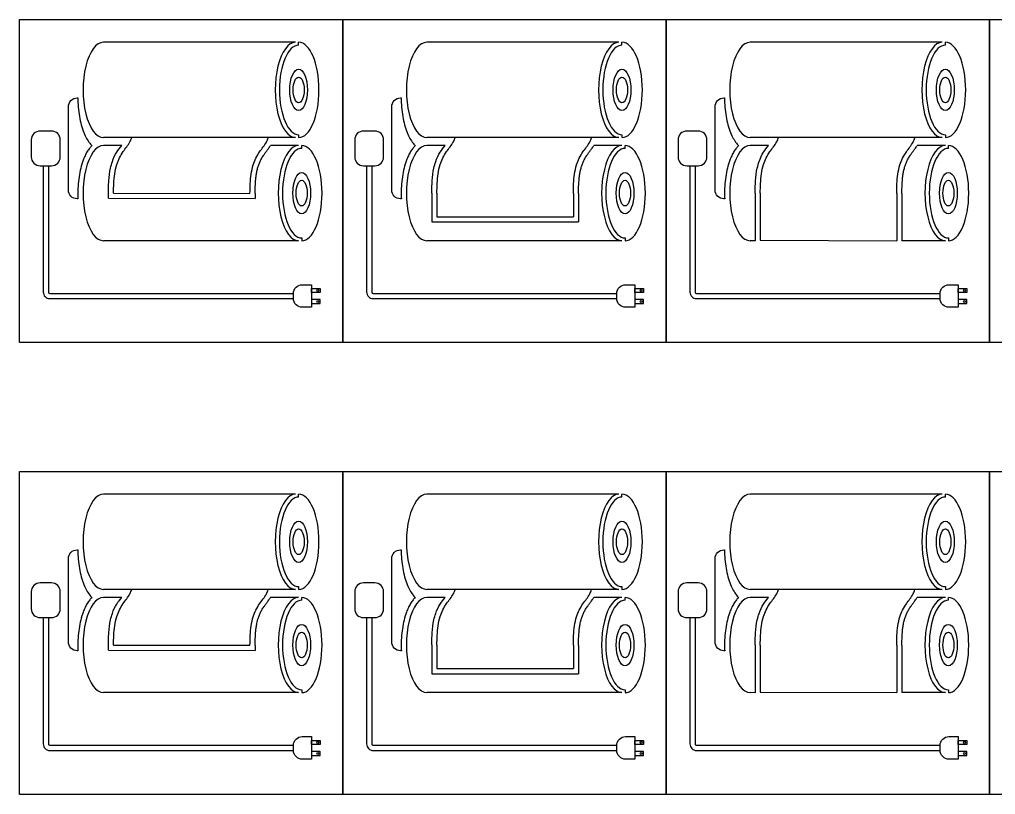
# Model space of a CAD drawing. Header units: millimetres. Extents: x 8720 to 21065, y 164 to 8435.
# Drawn here: x 13072 to 17093, y 5240 to 8435 of the extents above; entities that cross this region are included whole.
import ezdxf

# ---------------------------------------------------------------- set-up
doc = ezdxf.new("R2010")
doc.units = ezdxf.units.MM
doc.layers.add('1', color=6, linetype='Continuous')

msp = doc.modelspace()

# ---------------------------------------------------------------- linework, layer by layer
at = {"layer": '1'}
for points in [[(13072.4, 8434.9), (14404.5, 8434.9), (14404.5, 7102.8), (13072.4, 7102.8)], [(14404.5, 8434.9), (15736.6, 8434.9), (15736.6, 7102.8), (14404.5, 7102.8)], [(15736.6, 8434.9), (17068.6, 8434.9), (17068.6, 7102.8), (15736.6, 7102.8)], [(17068.6, 8434.9), (18400.7, 8434.9), (18400.7, 7102.8), (17068.6, 7102.8)], [(14275.1, 7325.9), (14311.1, 7325.9), (14311.1, 7309.5), (14275.1, 7309.5)], [(15607.2, 7325.9), (15643.2, 7325.9), (15643.2, 7309.5), (15607.2, 7309.5)], [(16939.3, 7325.9), (16975.3, 7325.9), (16975.3, 7309.5), (16939.3, 7309.5)], [(14275.1, 7263.9), (14311.1, 7263.9), (14311.1, 7280.3), (14275.1, 7280.3)], [(15607.2, 7263.9), (15643.2, 7263.9), (15643.2, 7280.3), (15607.2, 7280.3)], [(16939.3, 7263.9), (16975.3, 7263.9), (16975.3, 7280.3), (16939.3, 7280.3)], [(13072.4, 6571.8), (14404.5, 6571.8), (14404.5, 5239.7), (13072.4, 5239.7)], [(14404.5, 6571.8), (15736.6, 6571.8), (15736.6, 5239.7), (14404.5, 5239.7)], [(15736.6, 6571.8), (17068.6, 6571.8), (17068.6, 5239.7), (15736.6, 5239.7)], [(17068.6, 6571.8), (18400.7, 6571.8), (18400.7, 5239.7), (17068.6, 5239.7)], [(14275.1, 5462.8), (14311.1, 5462.8), (14311.1, 5446.4), (14275.1, 5446.4)], [(15607.2, 5462.8), (15643.2, 5462.8), (15643.2, 5446.4), (15607.2, 5446.4)], [(16939.3, 5462.8), (16975.3, 5462.8), (16975.3, 5446.4), (16939.3, 5446.4)], [(14275.1, 5400.8), (14311.1, 5400.8), (14311.1, 5417.2), (14275.1, 5417.2)], [(15607.2, 5400.8), (15643.2, 5400.8), (15643.2, 5417.2), (15607.2, 5417.2)], [(16939.3, 5400.8), (16975.3, 5400.8), (16975.3, 5417.2), (16939.3, 5417.2)]]:
    msp.add_lwpolyline(points, close=True, dxfattribs=at)
for points in [[(14209.7, 8340.8), (13417.9, 8340.8)], [(14222.2, 8329.2), (14222.2, 8340.8)], [(15541.8, 8340.8), (14750, 8340.8)], [(15554.3, 8329.2), (15554.3, 8340.8)], [(16873.8, 8340.8), (16082.1, 8340.8)], [(16886.4, 8329.2), (16886.4, 8340.8)], [(14209.7, 7948.4), (13417.9, 7948.4)], [(14222.2, 7960), (14222.2, 7948.4)], [(15541.8, 7948.4), (14750, 7948.4)], [(15554.3, 7960), (15554.3, 7948.4)], [(16873.8, 7948.4), (16082.1, 7948.4)], [(16886.4, 7960), (16886.4, 7948.4)], [(13493.6, 7915.1), (13417.9, 7915.1)], [(14222.2, 7915.1), (14105.8, 7915.1)], [(14234.8, 7903.5), (14234.8, 7915.1)], [(14825.7, 7915.1), (14750, 7915.1)], [(15554.3, 7915.1), (15437.9, 7915.1)], [(15566.9, 7903.5), (15566.9, 7915.1)], [(16157.8, 7915.1), (16082.1, 7915.1)], [(16886.4, 7915.1), (16770, 7915.1)], [(16899, 7903.5), (16899, 7915.1)], [(13438.6, 7697.7), (13438.6, 7719.3)], [(13438.6, 7697.7), (14043, 7696.7)], [(13459.8, 7718.9), (14021.8, 7718)], [(14043, 7717.6), (14042.6, 7696.7)], [(14770.6, 7719.3), (14770.6, 7600.5)], [(15353.9, 7718), (15353.9, 7621.7)], [(15375.1, 7717.6), (15374.9, 7600.5)], [(16102.7, 7719.3), (16102.7, 7522.5)], [(16686, 7718), (16686, 7522.7)], [(16707.2, 7717.6), (16706.9, 7522.7)], [(14770.6, 7600.5), (15374.9, 7600.5)], [(14791.9, 7621.7), (15353.9, 7621.7)], [(14222.2, 7522.7), (13417.9, 7522.7)], [(14234.8, 7534.3), (14234.8, 7522.7)], [(15554.3, 7522.7), (14750, 7522.7)], [(15566.9, 7534.3), (15566.9, 7522.7)], [(16102.7, 7522.5), (16082.1, 7522.7)], [(16124, 7525), (16686, 7522.7)], [(16886.4, 7522.7), (16706.9, 7522.7)], [(16899, 7534.3), (16899, 7522.7)], [(14209.7, 6477.7), (13417.9, 6477.7)], [(14222.2, 6466.1), (14222.2, 6477.7)], [(15541.8, 6477.7), (14750, 6477.7)], [(15554.3, 6466.1), (15554.3, 6477.7)], [(16873.8, 6477.7), (16082.1, 6477.7)], [(16886.4, 6466.1), (16886.4, 6477.7)], [(14209.7, 6085.3), (13417.9, 6085.3)], [(14222.2, 6096.9), (14222.2, 6085.3)], [(15541.8, 6085.3), (14750, 6085.3)], [(15554.3, 6096.9), (15554.3, 6085.3)], [(16873.8, 6085.3), (16082.1, 6085.3)], [(16886.4, 6096.9), (16886.4, 6085.3)], [(13493.6, 6052), (13417.9, 6052)], [(14222.2, 6052), (14105.8, 6052)], [(14234.8, 6040.4), (14234.8, 6052)], [(14825.7, 6052), (14750, 6052)], [(15554.3, 6052), (15437.9, 6052)], [(15566.9, 6040.4), (15566.9, 6052)], [(16157.8, 6052), (16082.1, 6052)], [(16886.4, 6052), (16770, 6052)], [(16899, 6040.4), (16899, 6052)], [(13438.6, 5834.6), (13438.6, 5856.2)], [(13438.6, 5834.6), (14043, 5833.6)], [(13459.8, 5855.8), (14021.8, 5854.9)], [(14043, 5854.5), (14042.6, 5833.6)], [(14770.6, 5856.2), (14770.6, 5737.4)], [(15353.9, 5854.9), (15353.9, 5758.7)], [(15375.1, 5854.5), (15374.9, 5737.4)], [(16102.7, 5856.2), (16102.7, 5659.4)], [(16686, 5854.9), (16686, 5659.6)], [(16707.2, 5854.5), (16706.9, 5659.6)], [(14791.9, 5758.7), (15353.9, 5758.7)], [(14770.6, 5737.4), (15374.9, 5737.4)], [(14234.8, 5671.2), (14234.8, 5659.6)], [(15566.9, 5671.2), (15566.9, 5659.6)], [(16899, 5671.2), (16899, 5659.6)], [(14222.2, 5659.6), (13417.9, 5659.6)], [(15554.3, 5659.6), (14750, 5659.6)], [(16102.7, 5659.4), (16082.1, 5659.6)], [(16124, 5662), (16686, 5659.6)], [(16886.4, 5659.6), (16706.9, 5659.6)]]:
    msp.add_lwpolyline(points, dxfattribs=at)
for points in [[(13313.3, 7695.6), (13309.8, 7695.6, -0.414214), (13273.6, 7731.8), (13273.6, 8075.2, -0.414214), (13309.8, 8111.4), (13312.7, 8111.4)], [(14645.4, 7695.6), (14641.9, 7695.6, -0.414214), (14605.7, 7731.8), (14605.7, 8075.2, -0.414214), (14641.9, 8111.4), (14644.8, 8111.4)], [(15977.5, 7695.6), (15973.9, 7695.6, -0.414214), (15937.8, 7731.8), (15937.8, 8075.2, -0.414214), (15973.9, 8111.4), (15976.9, 8111.4)], [(13170, 7831.9), (13170, 7311.2, 0.414214), (13197, 7284.3), (14200.8, 7284.3)], [(13191.3, 7831.9), (13191.3, 7311.2, 0.414214), (13197, 7305.5), (14200.8, 7305.5)], [(14502.1, 7831.9), (14502.1, 7311.2, 0.414214), (14529.1, 7284.3), (15532.9, 7284.3)], [(14523.4, 7831.9), (14523.4, 7311.2, 0.414214), (14529.1, 7305.5), (15532.9, 7305.5)], [(15834.2, 7831.9), (15834.2, 7311.2, 0.414214), (15861.2, 7284.3), (16865, 7284.3)], [(15855.5, 7831.9), (15855.5, 7311.2, 0.414214), (15861.2, 7305.5), (16865, 7305.5)], [(13313.3, 5832.5), (13309.8, 5832.5, -0.414214), (13273.6, 5868.7), (13273.6, 6212.1, -0.414214), (13309.8, 6248.3), (13312.7, 6248.3)], [(14645.4, 5832.5), (14641.9, 5832.5, -0.414214), (14605.7, 5868.7), (14605.7, 6212.1, -0.414214), (14641.9, 6248.3), (14644.8, 6248.3)], [(15977.5, 5832.5), (15973.9, 5832.5, -0.414214), (15937.8, 5868.7), (15937.8, 6212.1, -0.414214), (15973.9, 6248.3), (15976.9, 6248.3)], [(13170, 5968.8), (13170, 5448.1, 0.414214), (13197, 5421.2), (14200.8, 5421.2)], [(13191.3, 5968.8), (13191.3, 5448.1, 0.414214), (13197, 5442.5), (14200.8, 5442.5)], [(14502.1, 5968.8), (14502.1, 5448.1, 0.414214), (14529.1, 5421.2), (15532.9, 5421.2)], [(14523.4, 5968.8), (14523.4, 5448.1, 0.414214), (14529.1, 5442.5), (15532.9, 5442.5)], [(15834.2, 5968.8), (15834.2, 5448.1, 0.414214), (15861.2, 5421.2), (16865, 5421.2)], [(15855.5, 5968.8), (15855.5, 5448.1, 0.414214), (15861.2, 5442.5), (16865, 5442.5)]]:
    msp.add_lwpolyline(points, format="xyb", dxfattribs=at)
for points in [[(13204.2, 7975.1), (13157.2, 7975.1, 0.414214), (13121, 7938.9), (13121, 7868.1, 0.414214), (13157.2, 7831.9), (13204.2, 7831.9, 0.414214), (13240.4, 7868.1), (13240.4, 7938.9, 0.414214)], [(14536.3, 7975.1), (14489.2, 7975.1, 0.414214), (14453.1, 7938.9), (14453.1, 7868.1, 0.414214), (14489.2, 7831.9), (14536.3, 7831.9, 0.414214), (14572.4, 7868.1), (14572.4, 7938.9, 0.414214)], [(15868.3, 7975.1), (15821.3, 7975.1, 0.414214), (15785.2, 7938.9), (15785.2, 7868.1, 0.414214), (15821.3, 7831.9), (15868.3, 7831.9, 0.414214), (15904.5, 7868.1), (15904.5, 7938.9, 0.414214)], [(14237, 7341.5), (14275.1, 7341.5), (14275.1, 7248.3), (14237, 7248.3, -0.414214), (14200.8, 7284.5), (14200.8, 7305.3, -0.414214)], [(15569, 7341.5), (15607.2, 7341.5), (15607.2, 7248.3), (15569, 7248.3, -0.414214), (15532.9, 7284.5), (15532.9, 7305.3, -0.414214)], [(16901.1, 7341.5), (16939.3, 7341.5), (16939.3, 7248.3), (16901.1, 7248.3, -0.414214), (16865, 7284.5), (16865, 7305.3, -0.414214)], [(13204.2, 6112), (13157.2, 6112, 0.414214), (13121, 6075.8), (13121, 6005, 0.414214), (13157.2, 5968.8), (13204.2, 5968.8, 0.414214), (13240.4, 6005), (13240.4, 6075.8, 0.414214)], [(14536.3, 6112), (14489.2, 6112, 0.414214), (14453.1, 6075.8), (14453.1, 6005, 0.414214), (14489.2, 5968.8), (14536.3, 5968.8, 0.414214), (14572.4, 6005), (14572.4, 6075.8, 0.414214)], [(15868.3, 6112), (15821.3, 6112, 0.414214), (15785.2, 6075.8), (15785.2, 6005, 0.414214), (15821.3, 5968.8), (15868.3, 5968.8, 0.414214), (15904.5, 6005), (15904.5, 6075.8, 0.414214)], [(14237, 5478.4), (14275.1, 5478.4), (14275.1, 5385.2), (14237, 5385.2, -0.414214), (14200.8, 5421.4), (14200.8, 5442.2, -0.414214)], [(15569, 5478.4), (15607.2, 5478.4), (15607.2, 5385.2), (15569, 5385.2, -0.414214), (15532.9, 5421.4), (15532.9, 5442.2, -0.414214)], [(16901.1, 5478.4), (16939.3, 5478.4), (16939.3, 5385.2), (16901.1, 5385.2, -0.414214), (16865, 5421.4), (16865, 5442.2, -0.414214)]]:
    msp.add_lwpolyline(points, format="xyb", close=True, dxfattribs=at)
for centre in [(14301.3, 7317.7), (15633.4, 7317.7), (16965.5, 7317.7), (14301.3, 7272.1), (15633.4, 7272.1), (16965.5, 7272.1), (14301.3, 5454.6), (15633.4, 5454.6), (16965.5, 5454.6), (14301.3, 5409), (15633.4, 5409), (16965.5, 5409)]:
    msp.add_circle(centre, 4.42, dxfattribs=at)
for centre, major_axis, start_param, end_param in [((13417.9, 8144.6), (0, 196.2), 0, 3.141593), ((14209.7, 8144.6), (0, 196.2), 0, 3.141593), ((14222.2, 8144.6), (0, 184.6), 0, 3.141577), ((14222.2, 8144.6), (0, 196.2), 3.141593, 6.283185), ((14750, 8144.6), (0, 196.2), 0, 3.141593), ((15541.8, 8144.6), (0, 196.2), 0, 3.141593), ((15554.3, 8144.6), (0, 184.6), 0, 3.141577), ((15554.3, 8144.6), (0, 196.2), 3.141593, 6.283185), ((16082.1, 8144.6), (0, 196.2), 0, 3.141593), ((16873.8, 8144.6), (0, 196.2), 0, 3.141593), ((16886.4, 8144.6), (0, 184.6), 0, 3.141577), ((16886.4, 8144.6), (0, 196.2), 3.141593, 6.283185), ((13417.9, 7718.9), (0, 196.2), 0, 3.141593), ((14222.2, 7718.9), (0, 196.2), 0, 3.141593), ((14234.8, 7718.9), (0, 184.6), 0, 3.141577), ((14234.8, 7718.9), (0, 196.2), 3.141593, 6.283185), ((14750, 7718.9), (0, 196.2), 0, 3.141593), ((15554.3, 7718.9), (0, 196.2), 0, 3.141593), ((15566.9, 7718.9), (0, 184.6), 0, 3.141577), ((15566.9, 7718.9), (0, 196.2), 3.141593, 6.283185), ((16082.1, 7718.9), (0, 196.2), 0, 3.141593), ((16886.4, 7718.9), (0, 196.2), 0, 3.141593), ((16899, 7718.9), (0, 184.6), 0, 3.141577), ((16899, 7718.9), (0, 196.2), 3.141593, 6.283185), ((13417.9, 6281.5), (0, 196.2), 0, 3.141593), ((14209.7, 6281.5), (0, 196.2), 0, 3.141593), ((14222.2, 6281.5), (0, 196.2), 3.141593, 6.283185), ((14750, 6281.5), (0, 196.2), 0, 3.141593), ((15541.8, 6281.5), (0, 196.2), 0, 3.141593), ((15554.3, 6281.5), (0, 196.2), 3.141593, 6.283185), ((16082.1, 6281.5), (0, 196.2), 0, 3.141593), ((16873.8, 6281.5), (0, 196.2), 0, 3.141593), ((16886.4, 6281.5), (0, 196.2), 3.141593, 6.283185), ((14222.2, 6281.5), (0, 184.6), 0, 3.141577), ((15554.3, 6281.5), (0, 184.6), 0, 3.141577), ((16886.4, 6281.5), (0, 184.6), 0, 3.141577), ((13417.9, 5855.8), (0, 196.2), 0, 3.141593), ((14222.2, 5855.8), (0, 196.2), 0, 3.141593), ((14234.8, 5855.8), (0, 184.6), 0, 3.141577), ((14234.8, 5855.8), (0, 196.2), 3.141593, 6.283185), ((14750, 5855.8), (0, 196.2), 0, 3.141593), ((15554.3, 5855.8), (0, 196.2), 0, 3.141593), ((15566.9, 5855.8), (0, 184.6), 0, 3.141577), ((15566.9, 5855.8), (0, 196.2), 3.141593, 6.283185), ((16082.1, 5855.8), (0, 196.2), 0, 3.141593), ((16886.4, 5855.8), (0, 196.2), 0, 3.141593), ((16899, 5855.8), (0, 184.6), 0, 3.141577), ((16899, 5855.8), (0, 196.2), 3.141593, 6.283185)]:
    msp.add_ellipse(centre, major_axis=major_axis, ratio=0.427627, start_param=start_param, end_param=end_param, dxfattribs=at)
for centre, major_axis in [((14222.2, 8144.6), (0, 85.4)), ((15554.3, 8144.6), (0, 85.4)), ((16886.4, 8144.6), (0, 85.4)), ((14222.2, 8144.6), (0, 52.9)), ((15554.3, 8144.6), (0, 52.9)), ((16886.4, 8144.6), (0, 52.9)), ((14234.8, 7718.9), (0, 85.4)), ((15566.9, 7718.9), (0, 85.4)), ((16899, 7718.9), (0, 85.4)), ((14234.8, 7718.9), (0, 52.9)), ((15566.9, 7718.9), (0, 52.9)), ((16899, 7718.9), (0, 52.9)), ((14222.2, 6281.5), (0, 85.4)), ((15554.3, 6281.5), (0, 85.4)), ((16886.4, 6281.5), (0, 85.4)), ((14222.2, 6281.5), (0, 52.9)), ((15554.3, 6281.5), (0, 52.9)), ((16886.4, 6281.5), (0, 52.9)), ((14234.8, 5855.8), (0, 85.4)), ((15566.9, 5855.8), (0, 85.4)), ((16899, 5855.8), (0, 85.4)), ((14234.8, 5855.8), (0, 52.9)), ((15566.9, 5855.8), (0, 52.9)), ((16899, 5855.8), (0, 52.9))]:
    msp.add_ellipse(centre, major_axis=major_axis, ratio=0.427627, dxfattribs=at)
for points, knots in [([(13312.7, 8111.4), (13312.7, 8108.2), (13312.8, 8105.1), (13313.1, 8089.1), (13313.9, 8076.2), (13316.4, 8050.9), (13318.3, 8038.5), (13322.9, 8014.6), (13325.7, 8003.1), (13332.2, 7981.3), (13336, 7971.1), (13343.7, 7953.7), (13347.5, 7946.3), (13355.8, 7932.7), (13360.3, 7926.5), (13367, 7918.9), (13368.8, 7917), (13370.7, 7915.1)], [1.570796, 1.570796, 1.570796, 1.570796, 1.616222, 1.616222, 1.805617, 1.805617, 1.995012, 1.995012, 2.184408, 2.184408, 2.373803, 2.373803, 2.531066, 2.531066, 2.68833, 2.68833, 2.745414, 2.745414, 2.745414, 2.745414]), ([(14644.8, 8111.4), (14644.8, 8108.2), (14644.9, 8105.1), (14645.2, 8089.1), (14645.9, 8076.2), (14648.5, 8050.9), (14650.3, 8038.5), (14655, 8014.6), (14657.8, 8003.1), (14664.3, 7981.3), (14668.1, 7971.1), (14675.8, 7953.7), (14679.6, 7946.3), (14687.9, 7932.7), (14692.4, 7926.5), (14699, 7918.9), (14700.9, 7917), (14702.7, 7915.1)], [1.570796, 1.570796, 1.570796, 1.570796, 1.616222, 1.616222, 1.805617, 1.805617, 1.995012, 1.995012, 2.184408, 2.184408, 2.373803, 2.373803, 2.531066, 2.531066, 2.68833, 2.68833, 2.745414, 2.745414, 2.745414, 2.745414]), ([(15976.9, 8111.4), (15976.9, 8108.2), (15976.9, 8105.1), (15977.2, 8089.1), (15978, 8076.2), (15980.6, 8050.9), (15982.4, 8038.5), (15987, 8014.6), (15989.8, 8003.1), (15996.4, 7981.3), (16000.1, 7971.1), (16007.9, 7953.7), (16011.7, 7946.3), (16020, 7932.7), (16024.5, 7926.5), (16031.1, 7918.9), (16033, 7917), (16034.8, 7915.1)], [1.570796, 1.570796, 1.570796, 1.570796, 1.616222, 1.616222, 1.805617, 1.805617, 1.995012, 1.995012, 2.184408, 2.184408, 2.373803, 2.373803, 2.531066, 2.531066, 2.68833, 2.68833, 2.745414, 2.745414, 2.745414, 2.745414]), ([(13459.8, 7718.9), (13460.3, 7745.6), (13461.1, 7785.3), (13473.5, 7843.9), (13495.6, 7888.4), (13524.6, 7921.5), (13533, 7942.2), (13534.9, 7948.4)], [0, 0, 0, 0, 79.987175, 118.895519, 178.497886, 227.507346, 247.514943, 247.514943, 247.514943, 247.514943]), ([(14021.8, 7718), (14022.3, 7744.7), (14023.1, 7784.4), (14035.5, 7843), (14057.5, 7887.5), (14086.6, 7920.6), (14095, 7941.3), (14096.9, 7947.5)], [0, 0, 0, 0, 79.987175, 118.895519, 178.497886, 227.507346, 247.514943, 247.514943, 247.514943, 247.514943]), ([(14791.9, 7718.9), (14792.4, 7745.6), (14793.2, 7785.3), (14805.6, 7843.9), (14827.6, 7888.4), (14856.7, 7921.5), (14865.1, 7942.2), (14867, 7948.4)], [0, 0, 0, 0, 79.987175, 118.895519, 178.497886, 227.507346, 247.514943, 247.514943, 247.514943, 247.514943]), ([(15353.9, 7718), (15354.4, 7744.7), (15355.2, 7784.4), (15367.5, 7843), (15389.6, 7887.5), (15418.7, 7920.6), (15427.1, 7941.3), (15429, 7947.5)], [0, 0, 0, 0, 79.987175, 118.895519, 178.497886, 227.507346, 247.514943, 247.514943, 247.514943, 247.514943]), ([(16124, 7718.9), (16124.5, 7745.6), (16125.3, 7785.3), (16137.7, 7843.9), (16159.7, 7888.4), (16188.8, 7921.5), (16197.2, 7942.2), (16199.1, 7948.4)], [0, 0, 0, 0, 79.987175, 118.895519, 178.497886, 227.507346, 247.514943, 247.514943, 247.514943, 247.514943]), ([(16686, 7718), (16686.5, 7744.7), (16687.2, 7784.4), (16699.6, 7843), (16721.7, 7887.5), (16750.8, 7920.6), (16759.2, 7941.3), (16761.1, 7947.5)], [0, 0, 0, 0, 79.987175, 118.895519, 178.497886, 227.507346, 247.514943, 247.514943, 247.514943, 247.514943]), ([(13370.7, 7915.1), (13367.5, 7912), (13364.4, 7908.6), (13357.9, 7900.4), (13354.5, 7895.5), (13348.1, 7884.9), (13345.1, 7879.2), (13339.5, 7867.3), (13336.9, 7861.1), (13330.7, 7844.3), (13327.4, 7833.4), (13321.7, 7810.5), (13319.4, 7798.6), (13315.8, 7773.9), (13314.4, 7761.2), (13312.9, 7735.5), (13312.6, 7722.5), (13312.9, 7704.9), (13313.1, 7700.2), (13313.3, 7695.6)], [0.396178, 0.396178, 0.396178, 0.396178, 0.493407, 0.493407, 0.615151, 0.615151, 0.736896, 0.736896, 0.85864, 0.85864, 1.048035, 1.048035, 1.237431, 1.237431, 1.426826, 1.426826, 1.616222, 1.616222, 1.68451, 1.68451, 1.68451, 1.68451]), ([(13438.6, 7719.3), (13438.7, 7727.1), (13439, 7743.9), (13440.5, 7778.3), (13444.6, 7814.4), (13456, 7854.2), (13469.8, 7886.8), (13486.9, 7906.1), (13493.6, 7915.1)], [0, 0, 0, 0, 23.416859, 50.278148, 103.549139, 131.654751, 174.425973, 208.259166, 208.259166, 208.259166, 208.259166]), ([(14043, 7717.6), (14043.2, 7723.9), (14043.3, 7730.1), (14043.8, 7748.2), (14044.2, 7760), (14045.6, 7777), (14046.2, 7782.6), (14047.6, 7793.9), (14048.5, 7799.8), (14050.7, 7811.2), (14051.9, 7816.9), (14054, 7824.5), (14054.6, 7826.5), (14056, 7831), (14056.8, 7833.4), (14058.5, 7838.1), (14059.5, 7840.5), (14062.3, 7847.5), (14064.5, 7852.1), (14068, 7859), (14069.3, 7861.3), (14073.2, 7868.3), (14076.1, 7872.8), (14081.5, 7880.6), (14084, 7884.1), (14089.4, 7891.3), (14092.3, 7895), (14097.9, 7902.8), (14100.8, 7906.9), (14104.3, 7912.5), (14105.1, 7913.8), (14105.8, 7915.1)], [0, 0, 0, 0, 18.78915, 18.78915, 55.128986, 55.128986, 72.779524, 72.779524, 91.754675, 91.754675, 110.729826, 110.729826, 117.998154, 117.998154, 126.475109, 126.475109, 134.952065, 134.952065, 151.905977, 151.905977, 160.784517, 160.784517, 178.541598, 178.541598, 192.103438, 192.103438, 205.665278, 205.665278, 219.227118, 219.227118, 223.128054, 223.128054, 223.128054, 223.128054]), ([(14702.7, 7915.1), (14699.5, 7912), (14696.5, 7908.6), (14690, 7900.4), (14686.6, 7895.5), (14680.2, 7884.9), (14677.2, 7879.2), (14671.6, 7867.3), (14669, 7861.1), (14662.8, 7844.3), (14659.5, 7833.4), (14653.8, 7810.5), (14651.5, 7798.6), (14647.8, 7773.9), (14646.5, 7761.2), (14644.9, 7735.5), (14644.7, 7722.5), (14645, 7704.9), (14645.2, 7700.2), (14645.4, 7695.6)], [0.396178, 0.396178, 0.396178, 0.396178, 0.493407, 0.493407, 0.615151, 0.615151, 0.736896, 0.736896, 0.85864, 0.85864, 1.048035, 1.048035, 1.237431, 1.237431, 1.426826, 1.426826, 1.616222, 1.616222, 1.68451, 1.68451, 1.68451, 1.68451]), ([(14770.6, 7719.3), (14770.8, 7727.1), (14771.1, 7743.9), (14772.6, 7778.3), (14776.7, 7814.4), (14788.1, 7854.2), (14801.9, 7886.8), (14819, 7906.1), (14825.7, 7915.1)], [0, 0, 0, 0, 23.416859, 50.278148, 103.549139, 131.654751, 174.425973, 208.259166, 208.259166, 208.259166, 208.259166]), ([(15375.1, 7717.6), (15375.2, 7723.9), (15375.4, 7730.1), (15375.9, 7748.2), (15376.3, 7760), (15377.7, 7777), (15378.2, 7782.6), (15379.7, 7793.9), (15380.6, 7799.8), (15382.7, 7811.2), (15384, 7816.9), (15386.1, 7824.5), (15386.7, 7826.5), (15388.1, 7831), (15388.9, 7833.4), (15390.6, 7838.1), (15391.5, 7840.5), (15394.4, 7847.5), (15396.5, 7852.1), (15400.1, 7859), (15401.3, 7861.3), (15405.3, 7868.3), (15408.2, 7872.8), (15413.6, 7880.6), (15416.1, 7884.1), (15421.5, 7891.3), (15424.3, 7895), (15430, 7902.8), (15432.9, 7906.9), (15436.4, 7912.5), (15437.2, 7913.8), (15437.9, 7915.1)], [0, 0, 0, 0, 18.78915, 18.78915, 55.128986, 55.128986, 72.779524, 72.779524, 91.754675, 91.754675, 110.729826, 110.729826, 117.998154, 117.998154, 126.475109, 126.475109, 134.952065, 134.952065, 151.905977, 151.905977, 160.784517, 160.784517, 178.541598, 178.541598, 192.103438, 192.103438, 205.665278, 205.665278, 219.227118, 219.227118, 223.128054, 223.128054, 223.128054, 223.128054]), ([(16034.8, 7915.1), (16031.6, 7912), (16028.6, 7908.6), (16022.1, 7900.4), (16018.7, 7895.5), (16012.3, 7884.9), (16009.3, 7879.2), (16003.7, 7867.3), (16001, 7861.1), (15994.8, 7844.3), (15991.5, 7833.4), (15985.9, 7810.5), (15983.6, 7798.6), (15979.9, 7773.9), (15978.6, 7761.2), (15977, 7735.5), (15976.7, 7722.5), (15977.1, 7704.9), (15977.2, 7700.2), (15977.5, 7695.6)], [0.396178, 0.396178, 0.396178, 0.396178, 0.493407, 0.493407, 0.615151, 0.615151, 0.736896, 0.736896, 0.85864, 0.85864, 1.048035, 1.048035, 1.237431, 1.237431, 1.426826, 1.426826, 1.616222, 1.616222, 1.68451, 1.68451, 1.68451, 1.68451]), ([(16102.7, 7719.3), (16102.9, 7727.1), (16103.2, 7743.9), (16104.7, 7778.3), (16108.8, 7814.4), (16120.2, 7854.2), (16134, 7886.8), (16151, 7906.1), (16157.8, 7915.1)], [0, 0, 0, 0, 23.416859, 50.278148, 103.549139, 131.654751, 174.425973, 208.259166, 208.259166, 208.259166, 208.259166]), ([(16707.2, 7717.6), (16707.3, 7723.9), (16707.5, 7730.1), (16707.9, 7748.2), (16708.4, 7760), (16709.8, 7777), (16710.3, 7782.6), (16711.8, 7793.9), (16712.7, 7799.8), (16714.8, 7811.2), (16716.1, 7816.9), (16718.2, 7824.5), (16718.8, 7826.5), (16720.2, 7831), (16721, 7833.4), (16722.7, 7838.1), (16723.6, 7840.5), (16726.5, 7847.5), (16728.6, 7852.1), (16732.2, 7859), (16733.4, 7861.3), (16737.4, 7868.3), (16740.2, 7872.8), (16745.6, 7880.6), (16748.2, 7884.1), (16753.6, 7891.3), (16756.4, 7895), (16762.1, 7902.8), (16765, 7906.9), (16768.5, 7912.5), (16769.2, 7913.8), (16770, 7915.1)], [0, 0, 0, 0, 18.78915, 18.78915, 55.128986, 55.128986, 72.779524, 72.779524, 91.754675, 91.754675, 110.729826, 110.729826, 117.998154, 117.998154, 126.475109, 126.475109, 134.952065, 134.952065, 151.905977, 151.905977, 160.784517, 160.784517, 178.541598, 178.541598, 192.103438, 192.103438, 205.665278, 205.665278, 219.227118, 219.227118, 223.128054, 223.128054, 223.128054, 223.128054]), ([(13312.7, 6248.3), (13312.7, 6245.2), (13312.8, 6242.1), (13313.1, 6226), (13313.9, 6213.1), (13316.4, 6187.8), (13318.3, 6175.4), (13322.9, 6151.5), (13325.7, 6140), (13332.2, 6118.3), (13336, 6108), (13343.7, 6090.6), (13347.5, 6083.2), (13355.8, 6069.6), (13360.3, 6063.4), (13367, 6055.8), (13368.8, 6053.9), (13370.7, 6052)], [1.570796, 1.570796, 1.570796, 1.570796, 1.616222, 1.616222, 1.805617, 1.805617, 1.995012, 1.995012, 2.184408, 2.184408, 2.373803, 2.373803, 2.531066, 2.531066, 2.68833, 2.68833, 2.745414, 2.745414, 2.745414, 2.745414]), ([(14644.8, 6248.3), (14644.8, 6245.2), (14644.9, 6242.1), (14645.2, 6226), (14645.9, 6213.1), (14648.5, 6187.8), (14650.3, 6175.4), (14655, 6151.5), (14657.8, 6140), (14664.3, 6118.3), (14668.1, 6108), (14675.8, 6090.6), (14679.6, 6083.2), (14687.9, 6069.6), (14692.4, 6063.4), (14699, 6055.8), (14700.9, 6053.9), (14702.7, 6052)], [1.570796, 1.570796, 1.570796, 1.570796, 1.616222, 1.616222, 1.805617, 1.805617, 1.995012, 1.995012, 2.184408, 2.184408, 2.373803, 2.373803, 2.531066, 2.531066, 2.68833, 2.68833, 2.745414, 2.745414, 2.745414, 2.745414]), ([(15976.9, 6248.3), (15976.9, 6245.2), (15976.9, 6242.1), (15977.2, 6226), (15978, 6213.1), (15980.6, 6187.8), (15982.4, 6175.4), (15987, 6151.5), (15989.8, 6140), (15996.4, 6118.3), (16000.1, 6108), (16007.9, 6090.6), (16011.7, 6083.2), (16020, 6069.6), (16024.5, 6063.4), (16031.1, 6055.8), (16033, 6053.9), (16034.8, 6052)], [1.570796, 1.570796, 1.570796, 1.570796, 1.616222, 1.616222, 1.805617, 1.805617, 1.995012, 1.995012, 2.184408, 2.184408, 2.373803, 2.373803, 2.531066, 2.531066, 2.68833, 2.68833, 2.745414, 2.745414, 2.745414, 2.745414]), ([(13459.8, 5855.8), (13460.3, 5882.5), (13461.1, 5922.3), (13473.5, 5980.8), (13495.6, 6025.3), (13524.6, 6058.4), (13533, 6079.1), (13534.9, 6085.3)], [0, 0, 0, 0, 79.987175, 118.895519, 178.497886, 227.507346, 247.514943, 247.514943, 247.514943, 247.514943]), ([(14021.8, 5854.9), (14022.3, 5881.6), (14023.1, 5921.4), (14035.5, 5979.9), (14057.5, 6024.4), (14086.6, 6057.5), (14095, 6078.2), (14096.9, 6084.4)], [0, 0, 0, 0, 79.987175, 118.895519, 178.497886, 227.507346, 247.514943, 247.514943, 247.514943, 247.514943]), ([(14791.9, 5855.8), (14792.4, 5882.5), (14793.2, 5922.3), (14805.6, 5980.8), (14827.6, 6025.3), (14856.7, 6058.4), (14865.1, 6079.1), (14867, 6085.3)], [0, 0, 0, 0, 79.987175, 118.895519, 178.497886, 227.507346, 247.514943, 247.514943, 247.514943, 247.514943]), ([(15353.9, 5854.9), (15354.4, 5881.6), (15355.2, 5921.4), (15367.5, 5979.9), (15389.6, 6024.4), (15418.7, 6057.5), (15427.1, 6078.2), (15429, 6084.4)], [0, 0, 0, 0, 79.987175, 118.895519, 178.497886, 227.507346, 247.514943, 247.514943, 247.514943, 247.514943]), ([(16124, 5855.8), (16124.5, 5882.5), (16125.3, 5922.3), (16137.7, 5980.8), (16159.7, 6025.3), (16188.8, 6058.4), (16197.2, 6079.1), (16199.1, 6085.3)], [0, 0, 0, 0, 79.987175, 118.895519, 178.497886, 227.507346, 247.514943, 247.514943, 247.514943, 247.514943]), ([(16686, 5854.9), (16686.5, 5881.6), (16687.2, 5921.4), (16699.6, 5979.9), (16721.7, 6024.4), (16750.8, 6057.5), (16759.2, 6078.2), (16761.1, 6084.4)], [0, 0, 0, 0, 79.987175, 118.895519, 178.497886, 227.507346, 247.514943, 247.514943, 247.514943, 247.514943]), ([(13370.7, 6052), (13367.5, 6048.9), (13364.4, 6045.5), (13357.9, 6037.3), (13354.5, 6032.4), (13348.1, 6021.8), (13345.1, 6016.2), (13339.5, 6004.2), (13336.9, 5998), (13330.7, 5981.2), (13327.4, 5970.3), (13321.7, 5947.4), (13319.4, 5935.5), (13315.8, 5910.8), (13314.4, 5898.1), (13312.9, 5872.4), (13312.6, 5859.4), (13312.9, 5841.8), (13313.1, 5837.2), (13313.3, 5832.5)], [0.396178, 0.396178, 0.396178, 0.396178, 0.493407, 0.493407, 0.615151, 0.615151, 0.736896, 0.736896, 0.85864, 0.85864, 1.048035, 1.048035, 1.237431, 1.237431, 1.426826, 1.426826, 1.616222, 1.616222, 1.68451, 1.68451, 1.68451, 1.68451]), ([(13438.6, 5856.2), (13438.7, 5864), (13439, 5880.8), (13440.5, 5915.3), (13444.6, 5951.3), (13456, 5991.1), (13469.8, 6023.7), (13486.9, 6043), (13493.6, 6052)], [0, 0, 0, 0, 23.416859, 50.278148, 103.549139, 131.654751, 174.425973, 208.259166, 208.259166, 208.259166, 208.259166]), ([(14043, 5854.5), (14043.2, 5860.8), (14043.3, 5867), (14043.8, 5885.1), (14044.2, 5896.9), (14045.6, 5914), (14046.2, 5919.5), (14047.6, 5930.9), (14048.5, 5936.7), (14050.7, 5948.1), (14051.9, 5953.8), (14054, 5961.4), (14054.6, 5963.5), (14056, 5967.9), (14056.8, 5970.3), (14058.5, 5975), (14059.5, 5977.4), (14062.3, 5984.4), (14064.5, 5989), (14068, 5995.9), (14069.3, 5998.2), (14073.2, 6005.2), (14076.1, 6009.7), (14081.5, 6017.5), (14084, 6021), (14089.4, 6028.2), (14092.3, 6031.9), (14097.9, 6039.7), (14100.8, 6043.8), (14104.3, 6049.5), (14105.1, 6050.7), (14105.8, 6052)], [0, 0, 0, 0, 18.78915, 18.78915, 55.128986, 55.128986, 72.779524, 72.779524, 91.754675, 91.754675, 110.729826, 110.729826, 117.998154, 117.998154, 126.475109, 126.475109, 134.952065, 134.952065, 151.905977, 151.905977, 160.784517, 160.784517, 178.541598, 178.541598, 192.103438, 192.103438, 205.665278, 205.665278, 219.227118, 219.227118, 223.128054, 223.128054, 223.128054, 223.128054]), ([(14702.7, 6052), (14699.5, 6048.9), (14696.5, 6045.5), (14690, 6037.3), (14686.6, 6032.4), (14680.2, 6021.8), (14677.2, 6016.2), (14671.6, 6004.2), (14669, 5998), (14662.8, 5981.2), (14659.5, 5970.3), (14653.8, 5947.4), (14651.5, 5935.5), (14647.8, 5910.8), (14646.5, 5898.1), (14644.9, 5872.4), (14644.7, 5859.4), (14645, 5841.8), (14645.2, 5837.2), (14645.4, 5832.5)], [0.396178, 0.396178, 0.396178, 0.396178, 0.493407, 0.493407, 0.615151, 0.615151, 0.736896, 0.736896, 0.85864, 0.85864, 1.048035, 1.048035, 1.237431, 1.237431, 1.426826, 1.426826, 1.616222, 1.616222, 1.68451, 1.68451, 1.68451, 1.68451]), ([(14770.6, 5856.2), (14770.8, 5864), (14771.1, 5880.8), (14772.6, 5915.3), (14776.7, 5951.3), (14788.1, 5991.1), (14801.9, 6023.7), (14819, 6043), (14825.7, 6052)], [0, 0, 0, 0, 23.416859, 50.278148, 103.549139, 131.654751, 174.425973, 208.259166, 208.259166, 208.259166, 208.259166]), ([(15375.1, 5854.5), (15375.2, 5860.8), (15375.4, 5867), (15375.9, 5885.1), (15376.3, 5896.9), (15377.7, 5914), (15378.2, 5919.5), (15379.7, 5930.9), (15380.6, 5936.7), (15382.7, 5948.1), (15384, 5953.8), (15386.1, 5961.4), (15386.7, 5963.5), (15388.1, 5967.9), (15388.9, 5970.3), (15390.6, 5975), (15391.5, 5977.4), (15394.4, 5984.4), (15396.5, 5989), (15400.1, 5995.9), (15401.3, 5998.2), (15405.3, 6005.2), (15408.2, 6009.7), (15413.6, 6017.5), (15416.1, 6021), (15421.5, 6028.2), (15424.3, 6031.9), (15430, 6039.7), (15432.9, 6043.8), (15436.4, 6049.5), (15437.2, 6050.7), (15437.9, 6052)], [0, 0, 0, 0, 18.78915, 18.78915, 55.128986, 55.128986, 72.779524, 72.779524, 91.754675, 91.754675, 110.729826, 110.729826, 117.998154, 117.998154, 126.475109, 126.475109, 134.952065, 134.952065, 151.905977, 151.905977, 160.784517, 160.784517, 178.541598, 178.541598, 192.103438, 192.103438, 205.665278, 205.665278, 219.227118, 219.227118, 223.128054, 223.128054, 223.128054, 223.128054]), ([(16034.8, 6052), (16031.6, 6048.9), (16028.6, 6045.5), (16022.1, 6037.3), (16018.7, 6032.4), (16012.3, 6021.8), (16009.3, 6016.2), (16003.7, 6004.2), (16001, 5998), (15994.8, 5981.2), (15991.5, 5970.3), (15985.9, 5947.4), (15983.6, 5935.5), (15979.9, 5910.8), (15978.6, 5898.1), (15977, 5872.4), (15976.7, 5859.4), (15977.1, 5841.8), (15977.2, 5837.2), (15977.5, 5832.5)], [0.396178, 0.396178, 0.396178, 0.396178, 0.493407, 0.493407, 0.615151, 0.615151, 0.736896, 0.736896, 0.85864, 0.85864, 1.048035, 1.048035, 1.237431, 1.237431, 1.426826, 1.426826, 1.616222, 1.616222, 1.68451, 1.68451, 1.68451, 1.68451]), ([(16102.7, 5856.2), (16102.9, 5864), (16103.2, 5880.8), (16104.7, 5915.3), (16108.8, 5951.3), (16120.2, 5991.1), (16134, 6023.7), (16151, 6043), (16157.8, 6052)], [0, 0, 0, 0, 23.416859, 50.278148, 103.549139, 131.654751, 174.425973, 208.259166, 208.259166, 208.259166, 208.259166]), ([(16707.2, 5854.5), (16707.3, 5860.8), (16707.5, 5867), (16707.9, 5885.1), (16708.4, 5896.9), (16709.8, 5914), (16710.3, 5919.5), (16711.8, 5930.9), (16712.7, 5936.7), (16714.8, 5948.1), (16716.1, 5953.8), (16718.2, 5961.4), (16718.8, 5963.5), (16720.2, 5967.9), (16721, 5970.3), (16722.7, 5975), (16723.6, 5977.4), (16726.5, 5984.4), (16728.6, 5989), (16732.2, 5995.9), (16733.4, 5998.2), (16737.4, 6005.2), (16740.2, 6009.7), (16745.6, 6017.5), (16748.2, 6021), (16753.6, 6028.2), (16756.4, 6031.9), (16762.1, 6039.7), (16765, 6043.8), (16768.5, 6049.5), (16769.2, 6050.7), (16770, 6052)], [0, 0, 0, 0, 18.78915, 18.78915, 55.128986, 55.128986, 72.779524, 72.779524, 91.754675, 91.754675, 110.729826, 110.729826, 117.998154, 117.998154, 126.475109, 126.475109, 134.952065, 134.952065, 151.905977, 151.905977, 160.784517, 160.784517, 178.541598, 178.541598, 192.103438, 192.103438, 205.665278, 205.665278, 219.227118, 219.227118, 223.128054, 223.128054, 223.128054, 223.128054])]:
    msp.add_open_spline(points, degree=3, knots=knots, dxfattribs=at)
for points in [[(14791.9, 7718.9), (14791.9, 7686.5), (14791.9, 7654.1), (14791.9, 7621.7)], [(16124, 7718.9), (16124, 7654.3), (16124, 7589.7), (16124, 7525)], [(14791.9, 5855.8), (14791.9, 5823.4), (14791.9, 5791), (14791.9, 5758.7)], [(16124, 5855.8), (16124, 5791.2), (16124, 5726.6), (16124, 5662)]]:
    msp.add_open_spline(points, degree=3, dxfattribs=at)

doc.saveas('drawing.dxf')
